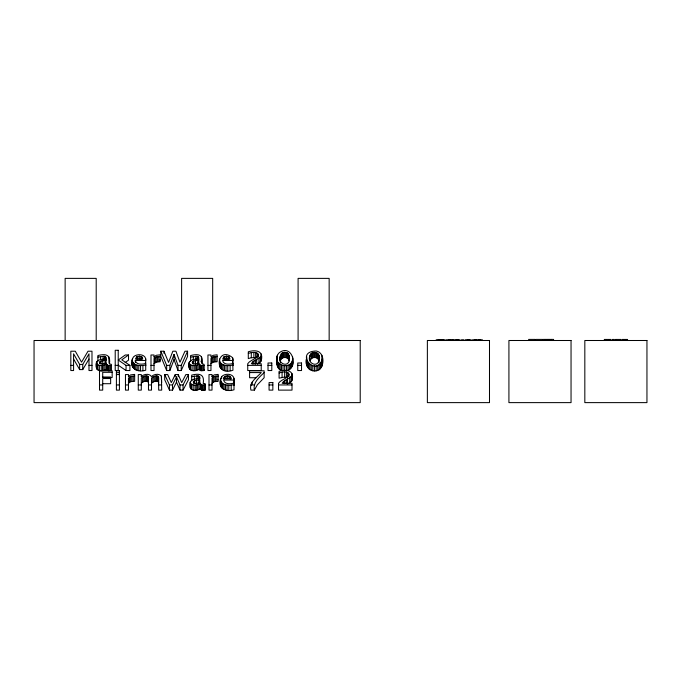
<?xml version="1.0" encoding="UTF-8"?>
<svg xmlns="http://www.w3.org/2000/svg" width="681" height="681" viewBox="0 0 681 681"><rect width="100%" height="100%" fill="white"/><g stroke="black" fill="none" stroke-linecap="round" stroke-linejoin="round"><path stroke-width="1.02" d="M145.777 365.646L145.385 362.879M233.013 365.646L232.613 357.704C216.618 344.595 212.795 377.546 232.953 370.209L232.613 357.704M233.983 378.313L234.009 389.787C224.764 392.826 216.09 386.587 221.657 376.644C225.13 372.737 234.707 373.52 234.068 380.058L223.589 380.058C224.653 384.714 230.493 383.965 234.009 383.122M292.711 358.257C292.192 372.32 269.148 364.003 279.04 352.903C291.877 342.773 299.529 367.91 286.429 370.77L286.429 365.595M322.454 358.257C317.167 379.394 293.205 351.507 316.222 350.996C324.403 352.349 324.854 365.442 319.083 369.757C311.643 374.261 303.7 366.089 306.595 358.283M283.024 365.595L283.024 370.77C275.252 369.689 277.031 360.675 277.405 355.269M306.595 363.458L306.731 361.866M145.691 358.725L145.717 370.209C136.472 373.248 127.798 367.008 133.365 357.065C136.838 353.158 146.415 353.941 145.777 360.479L135.298 360.479L135.298 362.547M132.216 365.305L132.344 364.173M219.452 365.305L219.58 364.173M220.508 384.884L221.019 382.739M280.368 355.661C276.605 362.224 286.931 368.242 289.212 360.887C290.132 357.551 289.229 352 284.786 352.281C279.253 352.103 280.112 359.338 280.368 362.99M310.102 355.661C306.339 362.224 316.674 368.242 318.955 360.887C322.981 349.949 306.203 349.319 310.102 360.836C310.851 356.35 318.172 356.333 318.955 360.802M96.472 362.76L96.813 363.884C99.341 366.523 103.623 365.748 106.483 364.054L106.483 369.221C103.623 370.924 99.341 371.698 96.813 369.059C93.68 360.973 99.281 358.674 106.032 359.236M96.472 367.936L96.617 361.96M189.199 362.76L189.539 363.884C192.068 366.523 196.349 365.748 199.21 364.054L199.21 369.221C196.349 370.924 192.068 371.698 189.539 369.059C186.407 360.973 192.008 358.674 198.758 359.236M189.199 367.936L189.344 361.96M190.254 382.339L190.595 383.463C193.132 386.101 197.405 385.335 200.265 383.633L200.265 388.808C197.405 390.502 193.132 391.277 190.595 388.638C187.462 380.551 193.064 378.253 199.822 378.815L199.635 376.772L198.145 375.869L191.693 376.67M190.254 387.515L190.399 386.714M257.478 364.165L261.078 361.151C264.134 351.013 256.209 349.396 248.301 351.754L248.301 358.598L251.289 357.738L255.63 357.627L255.63 352.452L251.289 352.562L248.301 353.422M261.078 361.151L261.325 354.775M288.267 383.743L291.877 380.73C294.924 370.592 286.999 368.974 279.091 371.332L279.091 378.176L284.649 377.036L287.782 377.717M291.877 380.73L292.115 374.354M255.63 352.452L257.844 353.762L258.125 354.827C256.643 359.457 250.242 359.721 247.739 363.714L247.739 370.541L261.215 370.541L261.215 363.714L251.374 363.714C253.349 359.789 258.823 359.636 261.078 355.976M279.091 373.001C282.053 372.149 286.148 370.77 288.633 373.35L288.923 374.405C287.433 379.036 281.032 379.308 278.529 383.292L278.529 390.119L292.013 390.119L292.013 383.292L282.172 383.292C284.147 379.368 289.621 379.215 291.877 375.554M224.117 377.376L223.726 378.636L231.055 378.636L230.187 376.465L227.599 375.742L224.892 376.465L224.117 377.376L224.117 379.445M255.945 377.742L249.586 377.742L249.586 370.796L264.126 370.796L264.126 377.742L257.333 384.85L254.379 390.119L250.906 390.119C248.854 382.143 256.814 377.615 261.249 372.567L249.586 372.567M169.85 370.541L169.85 365.374L174.03 354.46L178.022 365.374L178.022 370.541L181.223 370.541L187.573 356.393L187.573 351.217L184.96 351.217L179.971 362.241L175.928 351.217L172.838 351.217L168.565 362.394L163.934 351.217L160.835 351.217L160.835 356.393L166.666 370.541L169.85 370.541L174.03 359.636L174.03 354.46M254.379 390.119C252.753 382.543 259.401 377.291 264.126 372.567M106.032 363.45L106.032 360.343L101.018 360.913L99.486 362.454L100.252 363.603L102.116 364.071L106.032 363.024M198.758 363.45L198.758 360.343L193.744 360.913L192.212 362.454L192.978 363.603L194.843 364.071L198.758 363.024M199.822 383.028L199.822 379.921L194.8 380.492L193.268 382.032L194.034 383.182L195.898 383.65L199.822 382.611M181.223 370.541L181.223 365.374L187.573 351.217M280.368 360.836C281.117 356.35 288.438 356.333 289.221 360.802L289.221 355.627M176.498 382.084L180.014 390.119L183.044 390.119L188.467 379.743L188.467 374.567L185.879 374.567L181.699 382.611L178.252 374.567L175.238 374.567L171.306 382.611L167.662 374.567L164.708 374.567L164.708 379.743L169.467 390.119L172.514 390.119L176.498 382.084L176.498 376.908L172.514 384.952L172.514 390.119M183.044 390.119L183.044 384.952L188.467 374.567M82.742 369.596L82.742 364.42L88.99 353.856L88.99 370.541L91.986 370.541L91.986 351.217L88.011 351.217L81.55 362.164L75.276 351.217L70.824 351.217L70.824 370.541L73.574 370.541L73.574 353.831L79.634 364.42L79.634 369.596L82.742 369.596L88.99 359.032M96.617 367.136L97.042 361.253M189.344 367.136L189.769 366.429M136.6 356.887L135.434 359.057L142.763 359.057L141.903 356.887L139.307 356.163L136.6 356.887L136.6 358.955M223.836 356.887L222.67 359.057L229.999 359.057L229.131 356.887L226.543 356.163L223.836 356.887L223.836 358.955M128.471 376.516L130.667 374.882L134.642 374.388L134.642 381.317L130.633 381.683L128.471 383.275M154.017 356.938L156.213 355.303L160.18 354.81L160.18 361.739L156.179 362.105L154.017 363.697M212.012 376.516L214.209 374.882L218.184 374.388L218.184 381.317L214.174 381.683L212.012 383.275M134.642 376.142L130.633 376.516L128.471 378.108L128.471 390.119L125.457 390.119L125.457 374.567L128.471 374.567L128.471 376.636M160.18 356.563L156.179 356.929L154.017 358.521L154.017 370.541L150.995 370.541L150.995 354.988L154.017 354.988L154.017 357.057M217.128 356.563L213.119 356.929L210.957 358.521L210.957 370.541L207.943 370.541L207.943 354.988L210.957 354.988L210.957 356.938L213.153 355.303L217.128 354.81L217.128 361.739L213.119 362.105L210.957 363.697M218.184 376.142L214.174 376.516L212.012 378.108L212.012 390.119L208.999 390.119L208.999 374.567L212.012 374.567L212.012 376.636M141.299 376.516C143.904 373.988 149.233 373.179 151.505 376.516C153.991 374.048 158.945 373.256 161.397 376.108L161.695 390.119L158.664 390.119L158.664 377.691L158.103 376.363L156.417 375.912L154.017 376.431L151.505 377.989L151.505 390.119L148.475 390.119L148.475 377.691L147.896 376.355L146.177 375.903L143.819 376.423L141.299 377.989L141.299 390.119L138.277 390.119L138.277 374.567L141.299 374.567L141.299 376.636M125.159 362.581L128.513 360.164L128.513 354.988L121.797 359.832L129.909 365.374L129.909 370.541L126.053 370.541L118.23 365.203M151.505 383.165L154.017 381.607L156.417 381.088L158.103 381.53L158.664 382.867M141.299 383.165L143.819 381.598L146.177 381.079L147.896 381.53L148.475 382.867M97.911 357.091L104.363 356.282L105.853 357.193L106.032 360.053M190.637 357.091L197.09 356.282L198.58 357.193L198.758 360.053M106.483 364.054L108.211 365.51L111.437 365.305L111.224 364.258L109.445 363.892C110.867 354.546 105.819 353.55 97.911 355.533L97.911 361.228M106.483 369.221L108.211 370.685L111.437 370.481L111.437 365.305M199.21 364.054L200.938 365.51L204.164 365.305L203.951 364.258L202.172 363.892C203.602 354.546 198.546 353.55 190.637 355.533L190.637 361.228M199.21 369.221L200.938 370.685L204.164 370.481L204.164 365.305M200.265 383.633L201.993 385.088L205.219 384.884L205.007 383.837L203.227 383.471C204.658 374.124 199.601 373.128 191.693 375.112L191.693 380.807M200.265 388.808L201.993 390.264L205.219 390.06L205.219 384.884M145.717 363.543C142.201 364.378 136.362 365.135 135.298 360.479M232.953 363.543C229.437 364.378 223.598 365.135 222.525 360.479L233.013 360.479L232.928 358.725M132.216 360.13C132.965 366.276 141.163 366.114 145.717 365.033M219.452 360.13C220.193 366.276 228.399 366.114 232.953 365.033M220.508 379.709C221.257 385.855 229.454 385.693 234.009 384.612M204.428 389.055L205.007 389.013L205.219 390.06M535.785 339.41L542.502 339.41M615.386 339.444L620.995 339.444L620.995 340.5M446.302 339.776L452.984 339.776L452.984 340.5M453.725 339.776L460.075 339.776L460.075 340.5M128.513 354.988L125.27 354.988L118.23 360.028L126.053 365.374L129.909 365.374M79.634 364.42L82.742 364.42M70.824 365.374L73.574 365.374M88.99 365.374L91.986 365.374M115.217 365.374L118.23 365.374M150.995 365.374L154.017 365.374M160.835 351.217L166.666 365.374L169.85 365.374M178.022 365.374L181.223 365.374M207.943 365.374L210.957 365.374M247.739 365.374L261.215 365.374M268.016 365.374L271.796 365.374M297.75 365.374L301.53 365.374M112.161 372.303L102.712 372.303L102.712 377.478L112.161 377.478L112.161 370.796L99.503 370.796L99.503 390.119L102.712 390.119L102.712 378.525L110.645 378.525M116.4 372.686L119.413 372.686M116.4 374.567L119.413 374.567M102.712 377.044L110.645 377.044L110.645 383.701L102.712 383.701M99.503 384.952L102.712 384.952M116.4 384.952L119.413 384.952M125.457 384.952L128.471 384.952M138.277 384.952L141.299 384.952M148.475 384.952L151.505 384.952M158.664 384.952L161.695 384.952M164.708 374.567L169.467 384.952L172.514 384.952M176.498 376.908L180.014 384.952L183.044 384.952M208.999 384.952L212.012 384.952M250.906 384.952L254.379 384.952M269.072 384.952L272.851 384.952M278.529 384.952L292.013 384.952M159.218 359.934L160.18 359.977M217.222 379.513L218.184 379.555M201.031 361.16L201.78 363.152M73.574 359.006L79.634 369.596M291.638 377.938L292.115 379.53M174.03 359.636L178.022 370.541M161.695 382.569L161.397 376.108M109.054 363.152L108.722 356.546M203.951 369.434L204.164 370.481M261.325 359.951L261.206 353.933M233.983 383.48L234.068 385.225L234.085 379.47M322.454 363.433L321.909 355.261M292.575 361.849L292.711 363.433M627.55 340.5L627.55 339.444L622.17 339.444L622.17 340.5M625.592 339.444L625.541 340.5M625.413 339.444L625.413 340.5M625.201 339.444L625.201 340.5M624.911 339.444L624.911 340.5M624.596 339.444L624.596 340.5M624.341 339.444L624.341 340.5M624.119 339.444L624.119 340.5M615.539 339.444L615.539 340.5M614.381 340.5L614.381 339.444L612.432 339.444L612.432 340.5M611.053 340.5L611.053 339.444L604.336 339.444L604.336 340.5M608.874 339.444L608.874 340.5M606.499 339.444L606.499 340.5M553.576 340.5L553.576 339.41L542.927 339.41L542.927 340.5M551.423 339.41L551.423 340.5M549.431 339.41L549.431 340.5M548.248 339.41L548.248 340.5M547.098 339.41L547.098 340.5M545.098 339.41L545.098 340.5M535.07 340.5L535.07 339.41L528.677 339.41L528.677 340.5M482.344 340.5L482.344 339.776L472.554 339.776L472.554 340.5M480.131 339.776L480.131 340.5M479.977 339.776L479.977 340.5M479.73 339.776L479.73 340.5M479.424 339.776L479.424 340.5M479.075 339.776L479.075 340.5M478.794 339.776L478.794 340.5M478.556 339.776L478.556 340.5M478.368 339.776L478.368 340.5M476.3 339.776L476.342 340.5M475.644 339.776L475.644 340.5M475.295 339.776L475.295 340.5M475.015 339.776L475.015 340.5M474.776 339.776L474.776 340.5M474.623 339.776L474.623 340.5M471.201 340.5L471.201 339.776L465.097 339.776L465.097 340.5M469.132 339.776L469.132 340.5M468.988 339.776L468.988 340.5M468.732 339.776L468.732 340.5M468.451 339.776L468.451 340.5M468.085 339.776L468.085 340.5M467.762 339.776L467.762 340.5M467.524 339.776L467.524 340.5M467.319 339.776L467.319 340.5M463.71 340.5L463.71 339.776L461.497 339.776L461.497 340.5M458.007 339.776L458.007 340.5M457.836 339.776L457.836 340.5M457.564 339.776L457.572 340.5M457.257 339.776L457.24 340.5M456.866 339.776L456.84 340.5M456.193 339.776L456.202 340.5M452.856 339.776L452.856 340.5M450.737 339.776L450.737 340.5M450.677 339.776L450.677 340.5M450.388 339.776L450.294 340.5M450.064 339.776L450.064 340.5M449.656 339.776L449.656 340.5M449.179 339.776L449.213 340.5M448.839 339.776L448.813 340.5M448.558 339.776L448.558 340.5M448.549 339.776L448.549 340.5M445.161 340.5L445.161 339.776L436.206 339.776L436.206 340.5M443.144 339.776L443.144 340.5M441.926 339.776L441.926 340.5M441.594 339.776L441.594 340.5M440.684 339.776L440.684 340.5M439.764 339.776L439.764 340.5M439.441 339.776L439.441 340.5M438.215 339.776L438.215 340.5M329.153 340.5L329.153 278.376L298.091 278.376L298.091 340.5M322.317 356.682L322.317 365.05M321.909 361.322L321.909 366.489M321.219 362.59L321.219 367.766M320.266 363.688L320.266 368.864M319.083 364.582L319.083 369.757M318.955 355.627L318.955 362.956M318.07 353.771L318.07 358.947M317.721 365.212L317.721 370.387M317.406 353.116L317.406 358.291M316.588 352.656L316.588 357.831M316.163 365.595L316.163 370.77M315.626 352.375L315.626 357.551M314.52 352.281L314.52 357.457M314.426 365.723L314.426 370.898M313.422 352.375L313.422 357.551M312.758 365.595L312.758 370.77M312.46 352.656L312.46 357.831M311.651 353.124L311.651 358.3M311.26 365.212L311.26 370.379M310.987 353.779L310.987 358.955M309.923 364.565L309.923 369.74M308.757 363.663L308.757 368.838M307.812 362.556L307.812 367.731M307.14 361.288L307.14 366.463M306.731 356.691L306.731 365.042M292.575 356.682L292.575 365.05M292.166 361.322L292.166 366.489M291.996 373.52L291.996 378.687M291.485 362.59L291.485 367.766M291.145 376.61L291.145 381.786M290.532 363.688L290.532 368.864M289.757 377.7L289.757 382.875M289.348 364.582L289.348 369.757M288.923 374.405L288.923 376.474M288.633 373.35L288.633 376.448M288.335 353.771L288.335 358.947M287.986 365.212L287.986 370.387M287.782 372.541L287.782 376.678M287.671 353.116L287.671 358.291M287.527 379.002L287.527 384.178M286.854 352.656L286.854 357.831M286.429 372.03L286.429 377.206M286.36 379.623L286.36 383.761M285.892 352.375L285.892 357.551M284.786 352.281L284.786 357.457M284.692 365.723L284.692 370.898M284.743 380.577L284.743 383.675M284.649 371.86L284.649 377.036M283.679 352.375L283.679 357.551M283.5 381.505L283.5 383.573M282.726 352.656L282.726 357.831M282.079 372.149L282.079 377.317M281.917 353.124L281.917 358.3M281.525 365.212L281.525 370.379M281.253 353.779L281.253 358.955M280.189 364.565L280.189 369.74M279.023 363.663L279.023 368.838M278.078 362.556L278.078 367.731M277.397 361.288L277.397 366.463M276.997 356.691L276.997 365.042M276.861 358.283L276.861 363.458M260.355 357.031L260.355 362.207M258.959 358.121L258.959 363.296M258.125 354.827L258.125 356.895M257.844 353.762L257.844 356.87M256.984 352.962L256.984 358.138M256.737 359.423L256.737 363.56M255.571 360.045L255.571 364.182M253.945 360.998L253.945 364.097M253.86 352.281L253.86 357.457M252.711 361.926L252.711 363.995M252.166 382.092L252.166 384.161M251.442 383.412L251.442 385.48M251.289 352.562L251.289 357.738M231.2 385.046L231.2 390.222M230.833 377.376L230.833 379.445M230.135 365.467L230.135 370.643M230.187 376.465L230.187 378.534M229.131 356.887L229.131 358.955M229.105 375.921L229.105 379.028M228.816 385.191L228.816 390.366M228.05 356.342L228.05 359.449M227.76 365.612L227.76 370.779M227.599 375.742L227.599 378.849M227.071 385.097L227.071 390.264M226.543 356.163L226.543 359.27M226.015 365.51L226.015 370.685M226.049 375.921L226.049 379.028M225.488 384.808L225.488 389.983M224.994 356.342L224.994 359.449M224.892 376.465L224.892 378.534M224.432 365.229L224.432 370.404M224.075 384.331L224.075 389.506M223.019 364.752L223.019 369.928M222.832 383.667L222.832 388.834M221.776 364.088L221.776 369.255M221.81 382.841L221.81 388.017M221.657 376.644L221.657 378.713M221.087 381.913L221.087 387.089M220.755 363.262L220.755 368.438M220.635 378.585L220.653 386.042M220.031 362.335L220.031 367.51M219.58 359.006L219.597 366.463M216.805 375.98L216.805 381.156M215.749 356.401L215.749 361.577M215.434 376.116L215.434 381.292M214.379 356.538L214.379 361.705M214.174 376.516L214.174 381.683M213.119 356.929L213.119 362.105M213.034 377.172L213.034 382.347M212.676 340.5L212.676 278.376L181.614 278.376L181.614 340.5M211.978 357.593L211.978 362.769M205.007 383.837L205.007 389.013M204.138 385.114L204.138 390.29M203.083 365.535L203.083 370.702M202.955 385.191L202.955 390.366M201.993 385.088L201.993 390.264M201.899 365.612L201.899 370.779M201.448 356.546L201.448 361.713M201.227 384.799L201.227 389.975M200.938 365.51L200.938 370.685M200.648 384.314L200.648 389.489M200.171 365.22L200.171 370.396M199.593 364.735L199.593 369.902M199.635 376.772L199.635 378.84M199.073 376.201L199.073 379.308M198.92 384.314L198.92 389.489M198.809 379.904L198.809 384.041M198.58 357.193L198.58 360.292M198.145 375.869L198.145 378.968M198.018 356.623L198.018 359.73M197.754 360.326L197.754 364.463M197.865 364.735L197.865 369.902M197.601 384.799L197.601 389.975M197.09 356.282L197.09 360.428M196.852 375.75L196.852 378.857M196.545 365.22L196.545 370.396M196.562 380.049L196.562 384.186M196.307 385.088L196.307 390.264M195.796 356.172L195.796 360.309M195.507 360.47L195.507 364.607M195.251 365.51L195.251 370.685M195.047 385.191L195.047 390.366M194.8 380.492L194.8 383.59M194.366 375.98L194.366 380.117M193.991 365.612L193.991 370.779M193.744 360.913L193.744 364.012M193.651 381.173L193.651 383.241M193.31 356.401L193.31 359.508M193.157 384.986L193.157 390.162M192.595 361.594L192.595 363.663M192.093 365.408L192.093 370.583M191.616 384.382L191.616 389.558M190.561 364.803L190.561 369.979M190.595 383.463L190.595 388.638M189.539 363.884L189.539 369.059M180.014 384.952L180.014 390.119M178.252 374.567L178.252 376.636M175.238 374.567L175.238 376.636M169.467 384.952L169.467 390.119M166.666 365.374L166.666 370.541M163.934 351.217L163.934 353.294M158.801 356.401L158.801 361.577M158.528 376.916L158.528 382.092M158.103 376.363L158.103 381.53M157.43 356.538L157.43 361.705M157.396 376.023L157.396 381.198M156.417 375.912L156.417 381.088M156.179 356.929L156.179 362.105M155.234 376.048L155.234 381.215M155.038 357.593L155.038 362.769M154.017 376.431L154.017 381.607M152.774 377.078L152.774 382.254M148.33 376.908L148.33 382.084M147.896 376.355L147.896 381.53M147.181 376.014L147.181 381.19M146.177 375.903L146.177 381.079M145.019 376.04L145.019 381.207M143.819 376.423L143.819 381.598M142.908 365.467L142.908 370.643M142.576 377.078L142.576 382.254M141.903 356.887L141.903 358.955M140.822 356.342L140.822 359.449M140.533 365.612L140.533 370.779M139.307 356.163L139.307 359.27M138.779 365.51L138.779 370.685M137.758 356.342L137.758 359.449M137.196 365.229L137.196 370.404M135.783 364.752L135.783 369.928M134.54 364.088L134.54 369.255M133.527 363.262L133.527 368.438M133.263 375.98L133.263 381.156M132.804 362.335L132.804 367.51M132.344 359.006L132.361 366.463M131.884 376.116L131.884 381.292M130.633 376.516L130.633 381.683M129.492 377.172L129.492 382.347M126.053 365.374L126.053 370.541M110.356 365.535L110.356 370.702M109.173 365.612L109.173 370.779M108.211 365.51L108.211 370.685M107.445 365.22L107.445 370.396M106.866 364.735L106.866 369.902M105.853 357.193L105.853 360.292M105.291 356.623L105.291 359.73M105.138 364.735L105.138 369.902M105.027 360.326L105.027 364.463M104.363 356.282L104.363 360.428M103.818 365.22L103.818 370.396M103.069 356.172L103.069 360.309M102.78 360.47L102.78 364.607M102.525 365.51L102.525 370.685M101.256 365.612L101.256 370.779M101.018 360.913L101.018 364.012M100.584 356.401L100.584 359.508M99.869 361.594L99.869 363.663M99.366 365.408L99.366 370.583M97.834 364.803L97.834 369.979M96.813 363.884L96.813 369.059M96.2 340.5L96.2 278.376L65.138 278.376L65.138 340.5M360.215 340.5L34.05 340.5L34.05 402.624L360.215 402.624L360.215 340.5M489.494 340.5L427.37 340.5L427.37 402.624L489.494 402.624L489.494 340.5M571.044 340.5L508.92 340.5L508.92 402.624L571.044 402.624L571.044 340.5M646.95 340.5L584.826 340.5L584.826 402.624L646.95 402.624L646.95 340.5M118.23 350.272L115.217 350.272L115.217 370.541L118.23 370.541L118.23 350.272M271.796 363.007L268.016 363.007L268.016 370.541L271.796 370.541L271.796 363.007M301.53 363.007L297.75 363.007L297.75 370.541L301.53 370.541L301.53 363.007M119.413 370.796L116.4 370.796L116.4 390.119L119.413 390.119L119.413 370.796M272.851 382.586L269.072 382.586L269.072 390.119L272.851 390.119L272.851 382.586M456.5 340.5L456.5 339.776L456.483 340.5"/></g></svg>
